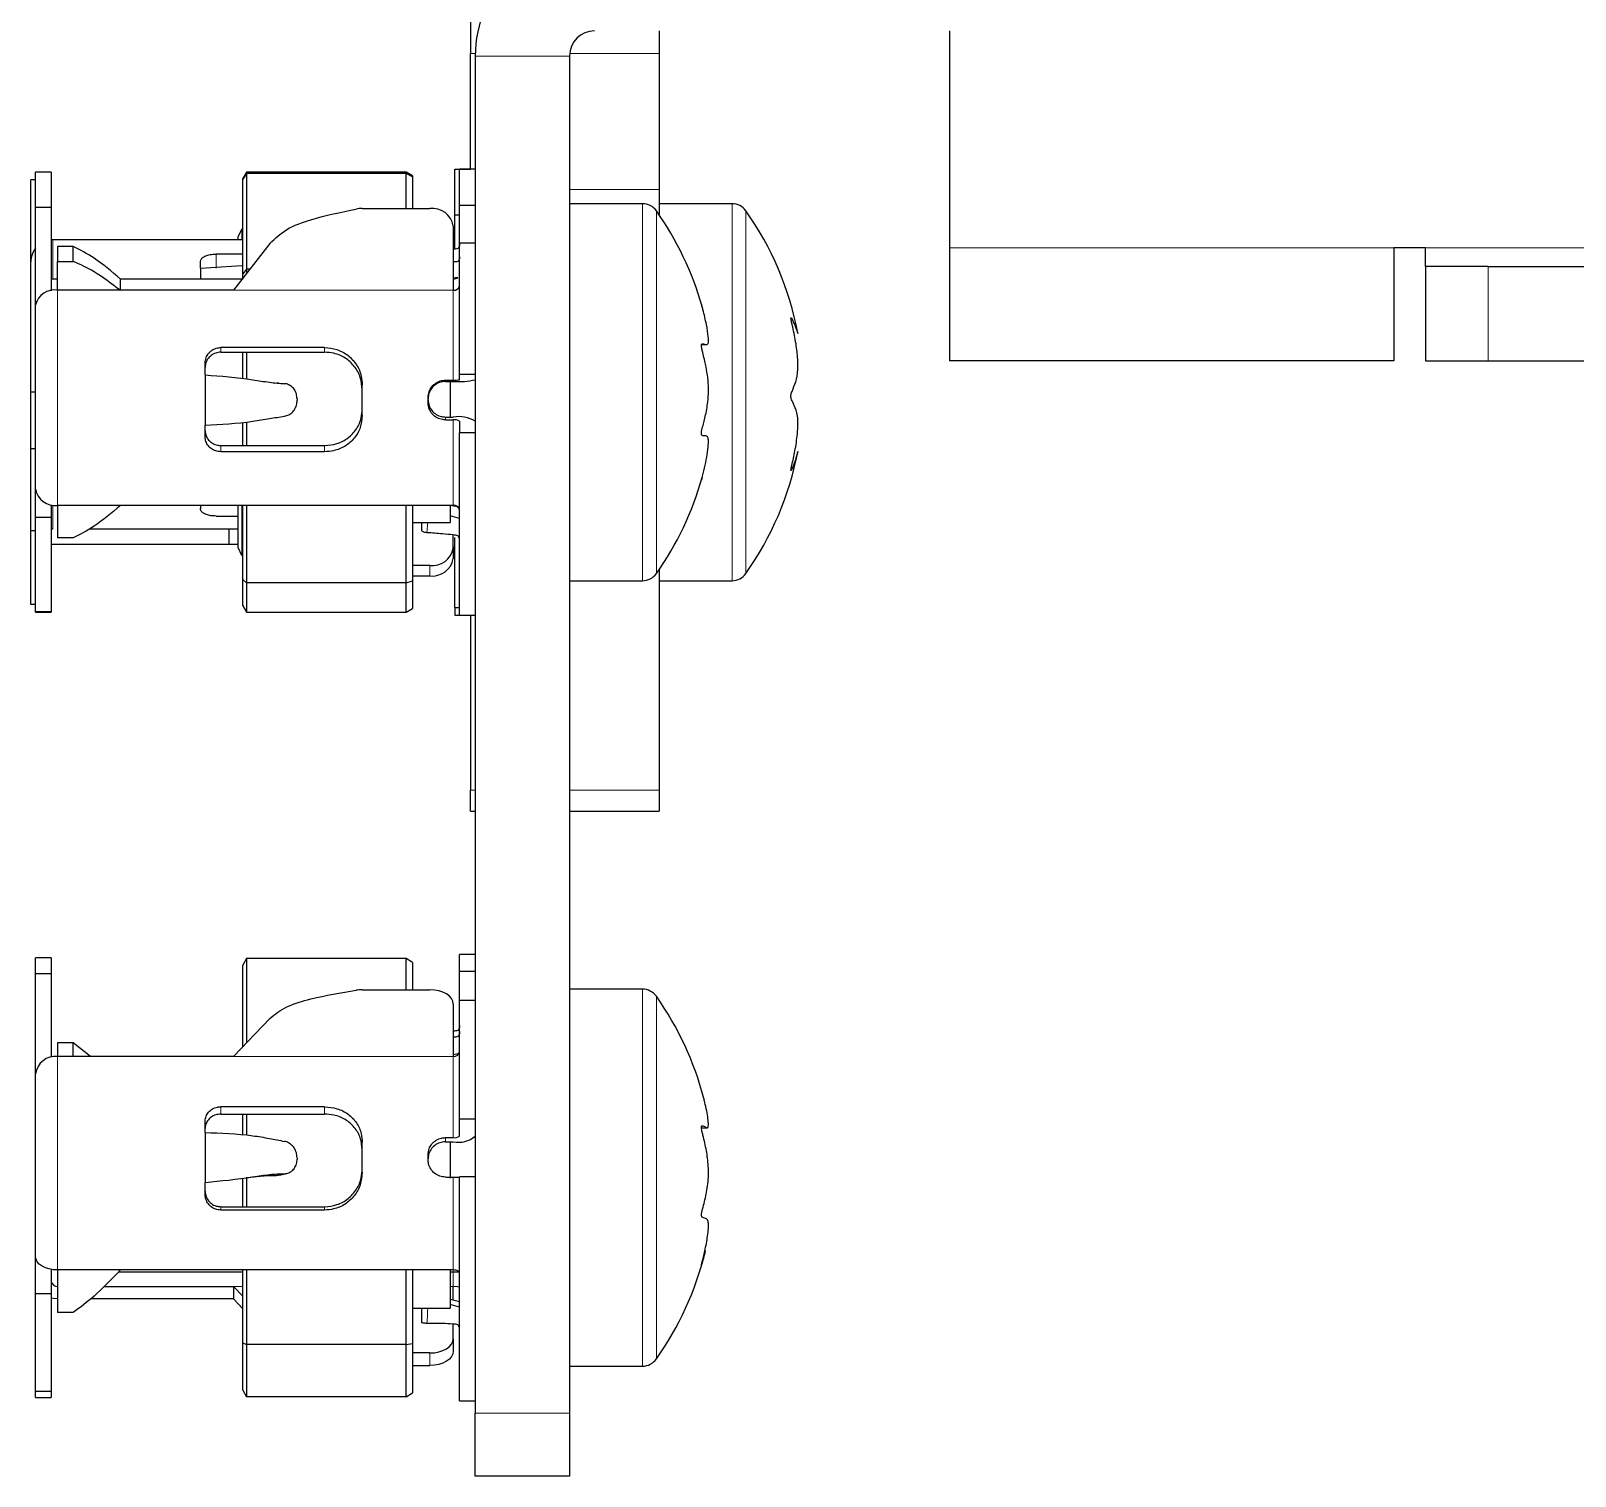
# Model space of a CAD drawing. Header units: millimetres. Extents: x -827 to 1057, y -90 to 1990.
# Drawn here: x -743.2 to -694.03, y -89.74 to -43.74 of the extents above; entities that cross this region are included whole.
import ezdxf

# ---------------------------------------------------------------- set-up
doc = ezdxf.new("R2010")
doc.units = ezdxf.units.MM

msp = doc.modelspace()

# ---------------------------------------------------------------- linework, layer by layer
at = {"color": 7, "linetype": 'Continuous', "lineweight": 25}
for p, q in [((-729.195, -39.843), (-729.195, -44.46)), ((-723.195, -43.737), (-723.195, -44.46)), ((-713.945, -43.737), (-713.945, -50.637)), ((-729.195, -48.137), (-729.195, -44.46)), ((-729.045, -44.537), (-729.045, -87.737)), ((-726.045, -44.537), (-726.045, -87.737)), ((-723.195, -44.46), (-723.195, -48.79)), ((-729.695, -48.137), (-729.195, -48.137)), ((-729.695, -49.604), (-729.695, -48.137)), ((-729.045, -48.137), (-729.545, -48.137)), ((-729.545, -49.281), (-729.545, -48.137)), ((-743.045, -48.479), (-743.195, -48.479)), ((-743.195, -51.087), (-743.195, -48.479)), ((-742.545, -48.237), (-743.045, -48.237)), ((-743.045, -49.357), (-743.045, -48.237)), ((-742.545, -48.237), (-742.545, -49.357)), ((-736.33, -48.237), (-736.445, -48.437)), ((-736.33, -48.274), (-736.445, -48.459)), ((-736.445, -48.459), (-736.445, -48.437)), ((-736.445, -51.471), (-736.445, -48.459)), ((-731.245, -48.237), (-736.33, -48.237)), ((-736.33, -48.237), (-736.33, -48.274)), ((-736.33, -48.274), (-736.33, -51.317)), ((-731.245, -48.274), (-736.33, -48.274)), ((-731.045, -48.352), (-731.245, -48.237)), ((-731.245, -48.274), (-731.245, -48.237)), ((-731.245, -49.39), (-731.245, -48.274)), ((-731.045, -48.38), (-731.245, -48.274)), ((-731.045, -48.352), (-731.045, -48.38)), ((-731.045, -48.38), (-731.045, -49.39)), ((-723.195, -48.79), (-723.195, -49.586)), ((-742.545, -49.357), (-743.045, -49.357)), ((-743.045, -52.364), (-743.045, -49.357)), ((-742.545, -49.357), (-742.545, -52.01)), ((-732.646, -49.39), (-730.495, -49.39)), ((-729.695, -50.687), (-729.695, -49.604)), ((-729.545, -49.604), (-729.695, -49.604)), ((-729.545, -50.484), (-729.545, -49.281)), ((-729.545, -49.281), (-729.045, -49.281)), ((-723.72, -49.237), (-726.045, -49.237)), ((-720.87, -49.237), (-723.195, -49.237)), ((-736.595, -50.291), (-736.48, -50.044)), ((-736.48, -50.044), (-736.48, -50.387)), ((-736.445, -50.044), (-736.48, -50.044)), ((-729.745, -49.947), (-729.745, -51.99)), ((-742.495, -50.387), (-742.545, -50.389)), ((-736.895, -50.387), (-742.495, -50.387)), ((-741.845, -50.599), (-742.345, -50.599)), ((-742.345, -50.599), (-742.345, -51.077)), ((-741.845, -51.077), (-741.845, -50.599)), ((-736.445, -50.387), (-736.895, -50.387)), ((-735.59, -50.504), (-736.745, -51.99)), ((-736.595, -50.387), (-736.595, -50.291)), ((-729.545, -54.677), (-729.545, -50.484)), ((-729.545, -50.484), (-729.045, -50.484)), ((-713.945, -50.637), (-713.945, -54.237)), ((-698.795, -50.637), (-699.795, -50.637)), ((-699.795, -50.637), (-699.795, -54.237)), ((-698.795, -51.237), (-698.795, -50.637)), ((-743.195, -55.237), (-743.195, -51.087)), ((-742.345, -51.077), (-741.845, -51.077)), ((-737.795, -51.289), (-737.795, -51.076)), ((-736.445, -50.841), (-737.295, -50.841)), ((-737.795, -51.289), (-736.48, -51.205)), ((-737.795, -51.289), (-737.795, -51.634)), ((-736.33, -51.317), (-736.445, -51.471)), ((-736.445, -51.634), (-736.445, -51.471)), ((-736.33, -51.317), (-736.33, -51.456)), ((-736.222, -51.317), (-736.33, -51.317)), ((-729.601, -51.586), (-729.745, -51.612)), ((-698.795, -51.237), (-698.795, -54.237)), ((-696.795, -51.237), (-698.795, -51.237)), ((-696.795, -51.237), (-681.095, -51.237)), ((-736.745, -51.99), (-742.345, -51.99)), ((-740.345, -51.99), (-740.345, -51.634)), ((-736.468, -51.634), (-740.345, -51.634)), ((-743.03, -52.364), (-743.045, -52.364)), ((-743.045, -52.459), (-743.045, -52.364)), ((-743.045, -58.32), (-743.045, -52.459)), ((-733.845, -53.817), (-737.145, -53.817)), ((-737.145, -53.964), (-733.845, -53.964)), ((-736.445, -54.797), (-736.445, -53.964)), ((-736.33, -53.964), (-736.33, -54.81)), ((-721.821, -53.721), (-721.686, -53.721)), ((-737.645, -54.687), (-737.645, -54.303)), ((-699.795, -54.237), (-713.945, -54.237)), ((-698.795, -54.237), (-696.795, -54.237)), ((-696.795, -54.237), (-681.095, -54.237)), ((-737.645, -54.687), (-737.645, -56.284)), ((-735.302, -54.952), (-735.359, -54.947)), ((-735.113, -54.967), (-735.122, -54.966)), ((-732.645, -55.967), (-732.645, -55.009)), ((-729.995, -54.855), (-729.745, -54.855)), ((-729.995, -54.894), (-729.745, -54.894)), ((-729.845, -54.894), (-729.845, -56.028)), ((-729.045, -54.677), (-729.545, -54.677)), ((-729.545, -54.839), (-729.545, -54.677)), ((-743.045, -55.237), (-743.195, -55.237)), ((-743.195, -57.043), (-743.195, -55.237)), ((-734.718, -55.453), (-734.718, -55.493)), ((-730.545, -55.573), (-730.545, -55.405)), ((-729.995, -56.028), (-729.745, -56.028)), ((-737.645, -56.66), (-737.645, -56.284)), ((-736.445, -56.935), (-736.445, -56.205)), ((-736.33, -56.191), (-736.33, -56.935)), ((-729.995, -56.119), (-729.745, -56.119)), ((-729.545, -56.155), (-729.545, -56.528)), ((-729.045, -56.528), (-729.545, -56.528)), ((-729.545, -62.337), (-729.545, -56.528)), ((-737.145, -56.935), (-733.845, -56.935)), ((-743.045, -57.043), (-743.195, -57.043)), ((-743.195, -59.653), (-743.195, -57.043)), ((-733.845, -57.13), (-737.145, -57.13)), ((-743.045, -59.222), (-743.045, -58.32)), ((-742.545, -58.818), (-742.545, -59.222)), ((-740.345, -58.84), (-742.345, -58.84)), ((-729.745, -58.84), (-740.345, -58.84)), ((-737.795, -58.84), (-737.795, -58.942)), ((-736.595, -60.183), (-736.595, -58.84)), ((-736.48, -58.825), (-736.48, -60.43)), ((-736.445, -58.869), (-736.468, -58.84)), ((-736.445, -61.202), (-736.445, -58.84)), ((-736.33, -58.84), (-736.33, -61.305)), ((-731.245, -61.305), (-731.245, -58.84)), ((-731.045, -58.84), (-731.045, -61.246)), ((-729.845, -58.84), (-729.845, -59.387)), ((-729.545, -58.898), (-729.845, -58.843)), ((-729.745, -58.861), (-729.745, -58.84)), ((-742.545, -59.222), (-743.045, -59.222)), ((-743.045, -62.228), (-743.045, -59.222)), ((-742.545, -59.222), (-742.545, -62.228)), ((-737.295, -59.179), (-736.595, -59.179)), ((-731.045, -59.387), (-729.845, -59.387)), ((-729.545, -59.262), (-729.845, -59.167)), ((-743.195, -61.995), (-743.195, -59.653)), ((-743.045, -59.653), (-743.195, -59.653)), ((-741.845, -59.874), (-742.345, -59.874)), ((-741.333, -59.587), (-736.895, -59.587)), ((-736.895, -59.587), (-736.895, -60.087)), ((-736.895, -59.587), (-736.595, -59.587)), ((-729.745, -60.192), (-729.745, -59.781)), ((-729.695, -62.095), (-729.695, -59.867)), ((-742.495, -60.087), (-742.545, -60.085)), ((-736.895, -60.087), (-742.495, -60.087)), ((-736.595, -60.087), (-736.895, -60.087)), ((-736.48, -60.43), (-736.595, -60.183)), ((-736.445, -60.43), (-736.48, -60.43)), ((-729.745, -60.192), (-729.745, -60.526)), ((-730.495, -60.749), (-731.045, -60.749)), ((-723.195, -60.888), (-723.195, -67.907)), ((-736.445, -61.202), (-736.33, -61.305)), ((-736.445, -62.037), (-736.445, -61.202)), ((-731.245, -61.305), (-736.33, -61.305)), ((-736.33, -61.305), (-736.33, -62.237)), ((-731.245, -61.305), (-731.045, -61.246)), ((-731.245, -62.237), (-731.245, -61.305)), ((-731.045, -61.084), (-730.495, -61.084)), ((-731.045, -61.246), (-731.045, -62.121)), ((-726.045, -61.237), (-723.72, -61.237)), ((-723.195, -61.237), (-720.87, -61.237)), ((-743.045, -61.995), (-743.195, -61.995)), ((-742.545, -62.228), (-743.045, -62.228)), ((-743.045, -62.237), (-743.045, -62.228)), ((-743.045, -62.237), (-742.545, -62.237)), ((-742.545, -62.228), (-742.545, -62.237)), ((-736.445, -62.037), (-736.33, -62.237)), ((-736.33, -62.237), (-731.245, -62.237)), ((-731.245, -62.237), (-731.045, -62.121)), ((-729.695, -62.095), (-729.545, -62.095)), ((-729.695, -62.095), (-729.695, -62.337)), ((-729.695, -62.337), (-729.195, -62.337)), ((-729.545, -62.337), (-729.045, -62.337)), ((-729.195, -62.337), (-729.195, -67.907)), ((-729.195, -68.577), (-729.195, -67.907)), ((-723.195, -67.907), (-723.195, -68.577)), ((-729.195, -68.577), (-729.045, -68.577)), ((-726.045, -68.577), (-723.195, -68.577)), ((-742.545, -73.237), (-743.045, -73.237)), ((-743.045, -73.755), (-743.045, -73.237)), ((-742.545, -73.237), (-742.545, -73.755)), ((-736.33, -73.262), (-736.445, -73.475)), ((-736.33, -73.262), (-736.33, -75.942)), ((-731.245, -73.262), (-736.33, -73.262)), ((-731.245, -74.258), (-731.245, -73.262)), ((-731.045, -73.384), (-731.245, -73.262)), ((-729.045, -73.137), (-729.545, -73.137)), ((-729.545, -73.667), (-729.545, -73.137)), ((-736.445, -76.063), (-736.445, -73.475)), ((-731.045, -73.384), (-731.045, -74.258)), ((-729.545, -74.588), (-729.545, -73.667)), ((-729.545, -73.667), (-729.045, -73.667)), ((-742.545, -73.755), (-743.045, -73.755)), ((-743.045, -76.858), (-743.045, -73.755)), ((-742.545, -73.755), (-742.545, -76.401)), ((-723.72, -74.237), (-726.045, -74.237)), ((-732.646, -74.258), (-730.495, -74.258)), ((-729.745, -74.712), (-729.745, -76.378)), ((-729.545, -78.374), (-729.545, -74.588)), ((-729.545, -74.588), (-729.045, -74.588)), ((-735.59, -75.167), (-736.745, -76.378)), ((-741.845, -75.943), (-742.345, -75.943)), ((-742.345, -75.943), (-742.345, -76.386)), ((-741.845, -76.386), (-741.845, -75.943)), ((-741.295, -76.378), (-741.845, -75.943)), ((-736.745, -76.378), (-742.345, -76.378)), ((-729.545, -76.285), (-729.745, -76.331)), ((-743.038, -76.858), (-743.045, -76.858)), ((-743.045, -76.935), (-743.045, -76.858)), ((-743.045, -82.751), (-743.045, -76.935)), ((-733.845, -77.981), (-737.145, -77.981)), ((-737.645, -78.802), (-737.645, -78.436)), ((-737.145, -78.214), (-733.845, -78.214)), ((-736.445, -78.855), (-736.445, -78.214)), ((-736.33, -78.214), (-736.33, -78.863)), ((-729.045, -78.374), (-729.545, -78.374)), ((-729.545, -78.912), (-729.545, -78.374)), ((-721.844, -78.648), (-721.67, -78.648)), ((-737.645, -78.802), (-737.645, -80.388)), ((-732.645, -80.064), (-732.645, -79.114)), ((-729.995, -78.964), (-729.745, -78.964)), ((-729.995, -79.095), (-729.745, -79.095)), ((-729.845, -79.095), (-729.845, -80.253)), ((-734.718, -79.608), (-734.718, -79.648)), ((-730.545, -79.669), (-730.545, -79.503)), ((-735.287, -80.159), (-735.041, -80.103)), ((-737.645, -80.775), (-737.645, -80.388)), ((-736.445, -81.163), (-736.445, -80.251)), ((-736.33, -80.235), (-736.33, -81.163)), ((-729.995, -80.219), (-729.745, -80.219)), ((-729.545, -87.337), (-729.545, -80.211)), ((-729.045, -80.211), (-729.545, -80.211)), ((-737.145, -81.163), (-733.845, -81.163)), ((-733.845, -81.269), (-737.145, -81.269)), ((-743.045, -83.937), (-743.045, -82.751)), ((-742.545, -83.157), (-742.545, -83.937)), ((-740.345, -83.175), (-742.345, -83.175)), ((-740.407, -83.237), (-736.445, -83.237)), ((-729.745, -83.175), (-740.345, -83.175)), ((-736.445, -85.493), (-736.445, -83.175)), ((-736.33, -83.175), (-736.33, -85.552)), ((-731.245, -85.552), (-731.245, -83.175)), ((-731.045, -83.175), (-731.045, -85.518)), ((-729.845, -83.175), (-729.845, -84.387)), ((-729.845, -83.237), (-729.571, -83.237)), ((-742.545, -83.937), (-743.045, -83.937)), ((-743.045, -87.041), (-743.045, -83.937)), ((-742.545, -83.937), (-742.545, -87.041)), ((-740.872, -83.698), (-736.745, -83.698)), ((-736.745, -83.698), (-736.445, -84.012)), ((-736.745, -83.698), (-736.745, -84.095)), ((-729.745, -84.142), (-729.745, -83.698)), ((-741.845, -84.531), (-742.345, -84.531)), ((-736.745, -84.095), (-741.295, -84.095)), ((-736.445, -84.41), (-736.745, -84.095)), ((-731.045, -84.387), (-729.845, -84.387)), ((-729.545, -84.188), (-729.845, -84.119)), ((-729.545, -84.362), (-729.845, -84.274)), ((-729.745, -85.364), (-729.745, -84.899)), ((-736.445, -85.493), (-736.33, -85.552)), ((-736.445, -86.999), (-736.445, -85.493)), ((-731.245, -85.552), (-736.33, -85.552)), ((-736.33, -85.552), (-736.33, -87.212)), ((-731.245, -85.552), (-731.045, -85.518)), ((-731.245, -87.212), (-731.245, -85.552)), ((-731.045, -85.518), (-731.045, -87.089)), ((-729.745, -85.364), (-729.745, -85.762)), ((-730.495, -85.818), (-731.045, -85.818)), ((-731.045, -86.216), (-730.495, -86.216)), ((-726.045, -86.237), (-723.72, -86.237)), ((-736.445, -86.999), (-736.33, -87.212)), ((-742.545, -87.041), (-743.045, -87.041)), ((-743.045, -87.237), (-743.045, -87.041)), ((-743.045, -87.237), (-742.545, -87.237)), ((-742.545, -87.041), (-742.545, -87.237)), ((-731.245, -87.212), (-736.33, -87.212)), ((-731.245, -87.212), (-731.045, -87.089)), ((-729.545, -87.337), (-729.045, -87.337)), ((-729.045, -89.737), (-729.045, -87.737)), ((-726.045, -87.737), (-726.045, -89.737)), ((-726.045, -89.737), (-729.045, -89.737))]:
    msp.add_line(p, q, dxfattribs=at)
at = {"color": 8, "linetype": 'Continuous', "lineweight": 18}
for p, q in [((-729.195, -44.46), (-729.044, -44.46)), ((-726.045, -44.537), (-729.045, -44.537)), ((-726.041, -44.46), (-723.195, -44.46)), ((-723.195, -48.79), (-726.045, -48.79)), ((-723.72, -49.237), (-723.72, -49.937)), ((-723.279, -49.465), (-723.279, -50.139)), ((-720.87, -49.237), (-720.87, -61.237)), ((-720.429, -49.465), (-720.429, -61.009)), ((-723.72, -49.937), (-723.72, -61.237)), ((-723.279, -50.139), (-723.279, -61.009)), ((-742.495, -50.387), (-742.495, -51.646)), ((-699.795, -50.637), (-713.945, -50.637)), ((-679.095, -50.637), (-698.795, -50.637)), ((-737.295, -50.841), (-737.295, -51.294)), ((-696.795, -54.237), (-696.795, -51.237)), ((-742.345, -51.99), (-742.345, -58.84)), ((-729.745, -51.99), (-736.745, -51.99)), ((-729.745, -54.855), (-729.745, -51.99)), ((-737.145, -53.817), (-737.145, -53.964)), ((-733.845, -53.964), (-733.845, -53.817)), ((-729.995, -54.855), (-729.995, -54.894)), ((-729.995, -56.028), (-729.995, -56.119)), ((-729.745, -58.84), (-729.745, -56.119)), ((-737.145, -56.935), (-737.145, -57.13)), ((-733.845, -57.13), (-733.845, -56.935)), ((-742.495, -58.828), (-742.495, -59.587)), ((-730.495, -61.084), (-730.495, -60.749)), ((-729.195, -67.907), (-729.045, -67.907)), ((-726.045, -67.907), (-723.195, -67.907)), ((-723.72, -74.237), (-723.72, -79.721)), ((-723.279, -74.465), (-723.279, -79.74)), ((-742.345, -76.378), (-742.345, -83.175)), ((-729.745, -76.378), (-736.745, -76.378)), ((-729.745, -78.964), (-729.745, -76.378)), ((-737.145, -77.981), (-737.145, -78.214)), ((-733.845, -78.214), (-733.845, -77.981)), ((-729.995, -78.964), (-729.995, -79.095)), ((-723.72, -79.721), (-723.72, -86.237)), ((-723.279, -79.74), (-723.279, -86.009)), ((-729.745, -83.175), (-729.745, -80.219)), ((-737.145, -81.163), (-737.145, -81.269)), ((-733.845, -81.269), (-733.845, -81.163)), ((-742.345, -83.175), (-742.345, -83.698)), ((-729.745, -83.698), (-729.745, -83.175)), ((-736.445, -83.698), (-736.745, -83.698)), ((-729.745, -83.698), (-729.845, -83.698)), ((-730.495, -86.216), (-730.495, -85.818)), ((-729.045, -87.737), (-726.045, -87.737))]:
    msp.add_line(p, q, dxfattribs=at)
at = {"color": 7, "linetype": 'Continuous', "lineweight": 25, "flags": 128}
for points in [[(-742.345, -51.634), (-742.482, -51.644), (-742.545, -51.655)], [(-742.545, -59.58), (-742.534, -59.583), (-742.495, -59.587)], [(-729.745, -74.712), (-729.759, -74.624), (-729.802, -74.538), (-729.871, -74.46), (-729.965, -74.391), (-730.078, -74.334), (-730.208, -74.292), (-730.349, -74.267), (-730.495, -74.258)], [(-742.345, -83.175), (-742.482, -83.167), (-742.613, -83.143), (-742.734, -83.104), (-742.84, -83.051), (-742.927, -82.987), (-742.992, -82.913), (-743.032, -82.834), (-743.045, -82.751)], [(-729.545, -83.296), (-729.549, -83.273), (-729.56, -83.25), (-729.579, -83.229), (-729.604, -83.211), (-729.634, -83.195), (-729.669, -83.184), (-729.706, -83.177), (-729.745, -83.175)], [(-742.345, -84.095), (-742.482, -84.085), (-742.545, -84.072)], [(-729.545, -83.721), (-729.608, -83.708), (-729.745, -83.698)], [(-730.495, -85.818), (-730.349, -85.809), (-730.208, -85.783), (-730.078, -85.741), (-729.965, -85.685), (-729.871, -85.616), (-729.802, -85.538), (-729.759, -85.452), (-729.745, -85.364)], [(-729.745, -85.762), (-729.759, -85.85), (-729.802, -85.935), (-729.871, -86.014), (-729.965, -86.083), (-730.078, -86.139), (-730.208, -86.181), (-730.349, -86.207), (-730.495, -86.216)]]:
    msp.add_lwpolyline(points, dxfattribs=at)
at = {"color": 8, "linetype": 'Continuous', "lineweight": 18, "flags": 128}
for points in [[(-730.567, -59.387), (-730.571, -59.474), (-730.58, -59.618), (-730.587, -59.71), (-730.587, -59.71), (-730.587, -59.71)], [(-730.56, -84.387), (-730.564, -84.485), (-730.571, -84.63), (-730.58, -84.78), (-730.587, -84.876), (-730.587, -84.876), (-730.587, -84.876)]]:
    msp.add_lwpolyline(points, dxfattribs=at)
at = {"color": 7, "linetype": 'Continuous', "lineweight": 25}
for centre, radius, start, end in [((-725.245, -44.537), 3.8, 90, 180), ((-725.245, -44.537), 0.8, 90, 180), ((-732.647, -50.386), 0.996, 89.9657, 101.2428), ((-730.411, -50.06), 0.676, 9.6369, 97.1443), ((-723.72, -49.777), 0.54, 35.2515, 90), ((-731.445, -55.237), 10, 15.8038, 35.2515), ((-720.87, -49.777), 0.54, 35.2515, 90), ((-728.595, -55.237), 10, 10.8541, 35.2515), ((-729.895, -50.187), 0.2, 318.5904, 0), ((-742.495, -51.087), 0.7, 141.7868, 180), ((-729.74, -51.4), 0.234, 268.7411, 306.9308), ((-742.442, -52.603), 0.62, 81.0438, 166.5514), ((-729.717, -51.815), 0.177, 261.0438, 346.5514), ((-729.695, -54.208), 0.648, 265.6042, 283.4063), ((-729.571, -52.632), 2.269, 265.6042, 283.4063), ((-729.576, -57.086), 1.071, 60.2902, 99.0904), ((-729.697, -56.421), 0.306, 60.2902, 99.0904), ((-728.595, -55.237), 10, 324.7485, 349.1028), ((-731.445, -55.237), 10, 324.7485, 344.2422), ((-742.423, -58.214), 0.63, 189.6369, 277.1443), ((-729.723, -59.019), 0.18, 9.6369, 97.1443), ((-730.411, -60.079), 0.676, 262.8557, 350.3631), ((-729.895, -60.287), 0.2, 0, 41.4096), ((-730.411, -60.413), 0.676, 262.8557, 350.3631), ((-723.72, -60.697), 0.54, 270, 324.7485), ((-720.87, -60.697), 0.54, 270, 324.7485), ((-723.72, -74.777), 0.54, 35.2515, 90), ((-732.647, -75.472), 1.214, 89.9603, 99.1896), ((-731.445, -80.237), 10, 14.6167, 35.2515), ((-742.409, -77.016), 0.641, 84.2482, 172.7634), ((-729.727, -76.196), 0.183, 264.2482, 352.7634), ((-729.698, -78.734), 0.235, 258.5524, 310.8528), ((-729.582, -78.291), 0.821, 258.5524, 310.8528), ((-729.695, -66.711), 13.508, 269.7879, 270.6363), ((-731.445, -80.237), 10, 324.7485, 346.1603), ((-742.363, -83.516), 0.183, 187.2366, 275.7518), ((-723.72, -85.697), 0.54, 270, 324.7485)]:
    msp.add_arc(centre, radius, start, end, dxfattribs=at)
for points, knots in [([(-735.59, -50.504), (-735.421, -50.345), (-735.071, -50.013), (-734.088, -49.664), (-733.325, -49.508), (-732.841, -49.409)], [0, 0, 0, 0, 0.2540266, 0.5265912, 1, 1, 1, 1]), ([(-740.345, -51.634), (-740.625, -51.394), (-741.125, -50.967), (-741.625, -50.712), (-741.845, -50.599)], [0, 0, 0, 0, 0.559911, 1, 1, 1, 1]), ([(-729.545, -50.513), (-729.546, -50.533), (-729.548, -50.571), (-729.565, -50.623), (-729.603, -50.676), (-729.675, -50.685), (-729.722, -50.691), (-729.745, -50.693)], [0, 0, 0, 0, 0.1953532, 0.3776399, 0.5390508, 0.7822387, 1, 1, 1, 1]), ([(-742.345, -52.005), (-742.345, -51.786), (-742.345, -51.394), (-742.345, -51.174), (-742.345, -51.077)], [0, 0, 0, 0, 0.559785, 1, 1, 1, 1]), ([(-740.345, -52.005), (-740.625, -51.786), (-741.125, -51.394), (-741.625, -51.174), (-741.845, -51.077)], [0, 0, 0, 0, 0.559868, 1, 1, 1, 1]), ([(-737.795, -51.076), (-737.79, -51.048), (-737.779, -50.991), (-737.693, -50.921), (-737.567, -50.871), (-737.426, -50.845), (-737.332, -50.842), (-737.295, -50.841)], [0, 0, 0, 0, 0.214373, 0.428779, 0.642592, 0.856666, 1, 1, 1, 1]), ([(-729.545, -50.927), (-729.546, -50.947), (-729.548, -50.985), (-729.565, -51.035), (-729.602, -51.083), (-729.672, -51.088), (-729.72, -51.088), (-729.745, -51.088)], [0, 0, 0, 0, 0.195302, 0.377541, 0.538909, 0.761383, 1, 1, 1, 1]), ([(-721.845, -56.55), (-721.845, -56.541), (-721.844, -56.522), (-721.835, -56.466), (-721.793, -56.286), (-721.712, -55.998), (-721.643, -55.613), (-721.614, -55.21), (-721.637, -54.72), (-721.713, -54.326), (-721.794, -54.007), (-721.826, -53.877), (-721.84, -53.807), (-721.845, -53.768), (-721.845, -53.744), (-721.843, -53.724), (-721.832, -53.699), (-721.775, -53.685), (-721.683, -53.739), (-721.617, -53.709), (-721.622, -53.457), (-721.683, -53.075), (-721.764, -52.726), (-721.822, -52.516), (-721.838, -52.46), (-721.844, -52.441), (-721.846, -52.437), (-721.844, -52.445), (-721.835, -52.476), (-721.821, -52.525), (-721.811, -52.568), (-721.808, -52.58)], [0, 0, 0, 0, 0.004096, 0.009858, 0.025822, 0.097181, 0.18208, 0.235847, 0.290054, 0.408233, 0.447071, 0.466532, 0.476317, 0.480541, 0.484808, 0.488473, 0.494931, 0.514928, 0.608295, 0.702487, 0.757757, 0.836636, 0.925016, 0.947118, 0.958223, 0.962691, 0.967209, 0.971067, 0.9769, 0.993487, 1, 1, 1, 1]), ([(-718.776, -57.125), (-718.776, -57.127), (-718.776, -57.137), (-718.835, -57.349), (-718.914, -57.575), (-718.972, -57.704), (-718.988, -57.73), (-718.994, -57.732), (-718.996, -57.723), (-718.994, -57.703), (-718.985, -57.655), (-718.94, -57.453), (-718.858, -57.084), (-718.789, -56.63), (-718.764, -56.237), (-718.789, -55.905), (-718.861, -55.701), (-718.942, -55.547), (-718.98, -55.459), (-718.992, -55.408), (-718.995, -55.379), (-718.995, -55.354), (-718.993, -55.325), (-718.982, -55.271), (-718.926, -55.117), (-718.834, -54.92), (-718.768, -54.597), (-718.772, -54.151), (-718.829, -53.679), (-718.907, -53.298), (-718.966, -53.038), (-718.987, -52.944), (-718.994, -52.892), (-718.995, -52.875), (-718.994, -52.865), (-718.986, -52.864), (-718.944, -52.926), (-718.862, -53.122), (-718.794, -53.309), (-718.765, -53.395), (-718.774, -53.36), (-718.776, -53.351)], [0, 0, 0, 0, 0.01333, 0.067717, 0.128655, 0.143895, 0.151551, 0.154632, 0.157747, 0.160407, 0.164429, 0.175866, 0.227214, 0.286665, 0.323257, 0.360059, 0.431776, 0.467167, 0.481776, 0.486361, 0.489306, 0.491814, 0.494316, 0.498755, 0.512464, 0.576388, 0.640841, 0.678897, 0.732261, 0.791575, 0.805079, 0.818709, 0.821775, 0.824341, 0.826909, 0.830823, 0.841608, 0.889694, 0.951161, 0.988147, 1, 1, 1, 1]), ([(-737.645, -54.303), (-737.64, -54.248), (-737.629, -54.138), (-737.543, -53.993), (-737.417, -53.884), (-737.276, -53.826), (-737.182, -53.82), (-737.145, -53.817)], [0, 0, 0, 0, 0.214373, 0.428779, 0.642592, 0.856666, 1, 1, 1, 1]), ([(-737.145, -53.964), (-737.201, -53.969), (-737.314, -53.979), (-737.463, -54.062), (-737.576, -54.185), (-737.636, -54.322), (-737.643, -54.413), (-737.645, -54.45)], [0, 0, 0, 0, 0.214385, 0.428772, 0.643033, 0.856802, 1, 1, 1, 1]), ([(-733.845, -53.817), (-733.71, -53.83), (-733.441, -53.855), (-733.081, -54.054), (-732.812, -54.35), (-732.666, -54.687), (-732.651, -54.914), (-732.645, -55.009)], [0, 0, 0, 0, 0.213238, 0.42649, 0.63916, 0.849598, 1, 1, 1, 1]), ([(-732.645, -55.16), (-732.657, -55.026), (-732.682, -54.757), (-732.88, -54.401), (-733.176, -54.135), (-733.515, -53.987), (-733.746, -53.971), (-733.845, -53.964)], [0, 0, 0, 0, 0.212376, 0.424979, 0.633479, 0.843609, 1, 1, 1, 1]), ([(-737.645, -54.687), (-737.146, -54.725), (-736.475, -54.776), (-735.581, -54.929), (-735.276, -54.954), (-735.121, -54.966)], [0, 0, 0, 0, 0.587693, 0.790818, 1, 1, 1, 1]), ([(-734.718, -55.453), (-734.723, -55.397), (-734.732, -55.285), (-734.808, -55.137), (-734.919, -55.027), (-735.031, -54.976), (-735.1, -54.969), (-735.121, -54.966)], [0, 0, 0, 0, 0.225883, 0.451767, 0.67765, 0.903524, 1, 1, 1, 1]), ([(-730.545, -55.405), (-730.539, -55.344), (-730.527, -55.22), (-730.433, -55.055), (-730.294, -54.931), (-730.139, -54.864), (-730.036, -54.857), (-729.995, -54.855)], [0, 0, 0, 0, 0.2143054, 0.4286504, 0.6422794, 0.8562229, 1, 1, 1, 1]), ([(-729.995, -54.894), (-730.057, -54.9), (-730.181, -54.912), (-730.345, -55.007), (-730.469, -55.146), (-730.536, -55.301), (-730.542, -55.404), (-730.545, -55.445)], [0, 0, 0, 0, 0.2143193, 0.4286424, 0.642812, 0.856387, 1, 1, 1, 1]), ([(-735.121, -56.002), (-735.073, -55.991), (-734.975, -55.968), (-734.85, -55.867), (-734.76, -55.73), (-734.722, -55.597), (-734.719, -55.517), (-734.718, -55.493)], [0, 0, 0, 0, 0.225867, 0.451734, 0.677598, 0.903479, 1, 1, 1, 1]), ([(-730.545, -55.481), (-730.539, -55.543), (-730.527, -55.666), (-730.433, -55.83), (-730.294, -55.953), (-730.14, -56.019), (-730.037, -56.025), (-729.995, -56.028)], [0, 0, 0, 0, 0.214211, 0.428471, 0.641842, 0.855602, 1, 1, 1, 1]), ([(-737.645, -56.284), (-737.146, -56.259), (-736.475, -56.225), (-735.581, -56.072), (-735.276, -56.026), (-735.121, -56.002)], [0, 0, 0, 0, 0.587693, 0.790818, 1, 1, 1, 1]), ([(-733.845, -56.935), (-733.71, -56.923), (-733.441, -56.899), (-733.082, -56.707), (-732.812, -56.419), (-732.666, -56.086), (-732.651, -55.86), (-732.645, -55.765)], [0, 0, 0, 0, 0.212875, 0.425767, 0.637937, 0.847353, 1, 1, 1, 1]), ([(-732.645, -55.967), (-732.657, -56.099), (-732.682, -56.365), (-732.882, -56.711), (-733.18, -56.968), (-733.518, -57.109), (-733.748, -57.124), (-733.845, -57.13)], [0, 0, 0, 0, 0.212833, 0.42585, 0.635542, 0.846587, 1, 1, 1, 1]), ([(-729.995, -56.119), (-730.057, -56.113), (-730.181, -56.101), (-730.345, -56.008), (-730.47, -55.87), (-730.536, -55.716), (-730.542, -55.614), (-730.545, -55.573)], [0, 0, 0, 0, 0.2143929, 0.4287887, 0.6430611, 0.8568545, 1, 1, 1, 1]), ([(-737.645, -56.464), (-737.64, -56.517), (-737.629, -56.625), (-737.543, -56.766), (-737.417, -56.871), (-737.276, -56.927), (-737.183, -56.933), (-737.145, -56.935)], [0, 0, 0, 0, 0.2142948, 0.4286301, 0.6422302, 0.856153, 1, 1, 1, 1]), ([(-737.145, -57.13), (-737.201, -57.125), (-737.314, -57.115), (-737.463, -57.036), (-737.576, -56.917), (-737.636, -56.784), (-737.643, -56.696), (-737.645, -56.66)], [0, 0, 0, 0, 0.2144453, 0.4288931, 0.6432387, 0.8571881, 1, 1, 1, 1]), ([(-721.822, -57.956), (-721.827, -57.972), (-721.834, -58), (-721.842, -58.026), (-721.845, -58.036), (-721.845, -58.035), (-721.841, -58.019), (-721.824, -57.955), (-721.743, -57.651), (-721.657, -57.238), (-721.614, -56.842), (-721.633, -56.632), (-721.706, -56.629), (-721.779, -56.628), (-721.806, -56.622), (-721.825, -56.612), (-721.838, -56.596), (-721.844, -56.572), (-721.845, -56.557), (-721.845, -56.55)], [0, 0, 0, 0, 0.018644, 0.033299, 0.041271, 0.049309, 0.058384, 0.074671, 0.136829, 0.382246, 0.498195, 0.615626, 0.843525, 0.899785, 0.93556, 0.959105, 0.982786, 0.992239, 1, 1, 1, 1]), ([(-742.345, -58.84), (-742.345, -59.079), (-742.345, -59.507), (-742.345, -59.762), (-742.345, -59.874)], [0, 0, 0, 0, 0.559866, 1, 1, 1, 1]), ([(-740.345, -58.84), (-740.625, -59.079), (-741.125, -59.507), (-741.625, -59.762), (-741.845, -59.874)], [0, 0, 0, 0, 0.559911, 1, 1, 1, 1]), ([(-737.295, -59.179), (-737.351, -59.177), (-737.464, -59.172), (-737.613, -59.135), (-737.726, -59.077), (-737.786, -59.009), (-737.793, -58.961), (-737.795, -58.942)], [0, 0, 0, 0, 0.214385, 0.428772, 0.643033, 0.856802, 1, 1, 1, 1]), ([(-730.745, -59.641), (-730.745, -59.61), (-730.745, -59.531), (-730.745, -59.446), (-730.745, -59.392), (-730.745, -59.387)], [0, 0, 0, 0, 0.357966, 0.937989, 1, 1, 1, 1]), ([(-730.587, -59.71), (-730.611, -59.707), (-730.66, -59.703), (-730.713, -59.684), (-730.741, -59.662), (-730.744, -59.647), (-730.745, -59.641)], [0, 0, 0, 0, 0.266331, 0.548449, 0.829136, 1, 1, 1, 1]), ([(-729.545, -59.961), (-729.546, -59.941), (-729.548, -59.903), (-729.565, -59.85), (-729.603, -59.797), (-729.679, -59.788), (-729.84, -59.77), (-730.153, -59.74), (-730.423, -59.721), (-730.587, -59.71)], [0, 0, 0, 0, 0.052051, 0.100621, 0.143629, 0.208426, 0.277664, 0.558659, 1, 1, 1, 1]), ([(-735.59, -75.167), (-735.421, -75.036), (-735.071, -74.766), (-734.088, -74.481), (-733.325, -74.354), (-732.841, -74.273)], [0, 0, 0, 0, 0.254027, 0.526591, 1, 1, 1, 1]), ([(-729.545, -75.391), (-729.546, -75.412), (-729.548, -75.452), (-729.565, -75.507), (-729.603, -75.561), (-729.675, -75.569), (-729.722, -75.573), (-729.745, -75.575)], [0, 0, 0, 0, 0.195353, 0.37764, 0.539051, 0.782239, 1, 1, 1, 1]), ([(-729.545, -75.589), (-729.546, -75.61), (-729.548, -75.65), (-729.565, -75.704), (-729.602, -75.755), (-729.672, -75.762), (-729.72, -75.763), (-729.745, -75.764)], [0, 0, 0, 0, 0.195302, 0.377541, 0.538909, 0.761383, 1, 1, 1, 1]), ([(-737.645, -78.436), (-737.64, -78.384), (-737.629, -78.28), (-737.543, -78.144), (-737.417, -78.043), (-737.276, -77.989), (-737.182, -77.984), (-737.145, -77.981)], [0, 0, 0, 0, 0.214373, 0.428779, 0.642592, 0.856666, 1, 1, 1, 1]), ([(-733.845, -77.981), (-733.71, -77.993), (-733.441, -78.017), (-733.081, -78.201), (-732.812, -78.48), (-732.666, -78.802), (-732.651, -79.022), (-732.645, -79.114)], [0, 0, 0, 0, 0.2132377, 0.4264897, 0.6391595, 0.8495978, 1, 1, 1, 1]), ([(-721.845, -83.026), (-721.845, -83.025), (-721.844, -83.02), (-721.835, -82.986), (-721.793, -82.823), (-721.712, -82.485), (-721.643, -82.086), (-721.614, -81.77), (-721.637, -81.558), (-721.713, -81.533), (-721.794, -81.513), (-721.826, -81.492), (-721.84, -81.465), (-721.845, -81.44), (-721.845, -81.417), (-721.843, -81.386), (-721.832, -81.322), (-721.775, -81.102), (-721.683, -80.774), (-721.617, -80.31), (-721.622, -79.81), (-721.683, -79.357), (-721.764, -79.012), (-721.822, -78.778), (-721.838, -78.7), (-721.844, -78.657), (-721.846, -78.631), (-721.844, -78.61), (-721.835, -78.588), (-721.79, -78.578), (-721.708, -78.641), (-721.639, -78.665), (-721.614, -78.57), (-721.639, -78.3), (-721.7, -77.976), (-721.76, -77.753), (-721.771, -77.71)], [0, 0, 0, 0, 0.002947, 0.007093, 0.01858, 0.069926, 0.131014, 0.169702, 0.208706, 0.29374, 0.321686, 0.335689, 0.34273, 0.345769, 0.34884, 0.351477, 0.356123, 0.370512, 0.437694, 0.505469, 0.545238, 0.601994, 0.665587, 0.681491, 0.689481, 0.692696, 0.695947, 0.698723, 0.70292, 0.714856, 0.76844, 0.830481, 0.868668, 0.907073, 0.981915, 1, 1, 1, 1]), ([(-737.145, -78.214), (-737.201, -78.219), (-737.314, -78.229), (-737.463, -78.305), (-737.576, -78.42), (-737.636, -78.548), (-737.643, -78.635), (-737.645, -78.67)], [0, 0, 0, 0, 0.214385, 0.428772, 0.643033, 0.856802, 1, 1, 1, 1]), ([(-732.645, -79.355), (-732.657, -79.224), (-732.682, -78.962), (-732.88, -78.623), (-733.176, -78.373), (-733.515, -78.235), (-733.746, -78.22), (-733.845, -78.214)], [0, 0, 0, 0, 0.212376, 0.424979, 0.633479, 0.843609, 1, 1, 1, 1]), ([(-737.645, -78.802), (-737.146, -78.817), (-736.475, -78.838), (-735.581, -78.989), (-735.276, -79.052), (-735.121, -79.084)], [0, 0, 0, 0, 0.5876932, 0.7908183, 1, 1, 1, 1]), ([(-734.718, -79.608), (-734.723, -79.552), (-734.732, -79.44), (-734.808, -79.286), (-734.919, -79.165), (-735.031, -79.103), (-735.1, -79.089), (-735.121, -79.084)], [0, 0, 0, 0, 0.225883, 0.451767, 0.67765, 0.903524, 1, 1, 1, 1]), ([(-730.545, -79.503), (-730.539, -79.442), (-730.527, -79.32), (-730.433, -79.159), (-730.294, -79.038), (-730.139, -78.974), (-730.036, -78.967), (-729.995, -78.964)], [0, 0, 0, 0, 0.214305, 0.42865, 0.642279, 0.856223, 1, 1, 1, 1]), ([(-729.995, -79.095), (-730.057, -79.101), (-730.181, -79.113), (-730.345, -79.205), (-730.469, -79.341), (-730.536, -79.493), (-730.542, -79.594), (-730.545, -79.635)], [0, 0, 0, 0, 0.214319, 0.428642, 0.642812, 0.856387, 1, 1, 1, 1]), ([(-735.121, -80.112), (-735.073, -80.106), (-734.975, -80.094), (-734.85, -80.006), (-734.76, -79.879), (-734.722, -79.751), (-734.719, -79.672), (-734.718, -79.648)], [0, 0, 0, 0, 0.225867, 0.451734, 0.677598, 0.903479, 1, 1, 1, 1]), ([(-737.645, -80.388), (-737.146, -80.34), (-736.475, -80.276), (-735.581, -80.123), (-735.276, -80.116), (-735.121, -80.112)], [0, 0, 0, 0, 0.587693, 0.790818, 1, 1, 1, 1]), ([(-733.845, -81.163), (-733.71, -81.15), (-733.441, -81.124), (-733.082, -80.921), (-732.812, -80.621), (-732.666, -80.279), (-732.651, -80.051), (-732.645, -79.954)], [0, 0, 0, 0, 0.212875, 0.425767, 0.637937, 0.847353, 1, 1, 1, 1]), ([(-732.645, -80.064), (-732.657, -80.199), (-732.682, -80.469), (-732.882, -80.827), (-733.18, -81.097), (-733.518, -81.246), (-733.748, -81.262), (-733.845, -81.269)], [0, 0, 0, 0, 0.212833, 0.42585, 0.635542, 0.846587, 1, 1, 1, 1]), ([(-729.995, -80.219), (-730.057, -80.213), (-730.181, -80.201), (-730.345, -80.106), (-730.47, -79.967), (-730.536, -79.812), (-730.542, -79.71), (-730.545, -79.669)], [0, 0, 0, 0, 0.2143929, 0.4287887, 0.6430611, 0.8568545, 1, 1, 1, 1]), ([(-736.339, -80.237), (-736.337, -80.237), (-736.171, -80.22), (-735.808, -80.166), (-735.518, -80.167), (-735.371, -80.168)], [0, 0, 0, 0, 0.004542, 0.4967, 1, 1, 1, 1]), ([(-735.288, -80.156), (-735.293, -80.158), (-735.319, -80.169), (-735.348, -80.168), (-735.371, -80.168)], [0, 0, 0, 0, 0.191081, 1, 1, 1, 1]), ([(-737.645, -80.668), (-737.64, -80.724), (-737.629, -80.835), (-737.543, -80.983), (-737.417, -81.095), (-737.276, -81.154), (-737.183, -81.16), (-737.145, -81.163)], [0, 0, 0, 0, 0.214295, 0.42863, 0.64223, 0.856153, 1, 1, 1, 1]), ([(-737.145, -81.269), (-737.201, -81.264), (-737.314, -81.253), (-737.463, -81.168), (-737.576, -81.044), (-737.636, -80.905), (-737.643, -80.812), (-737.645, -80.775)], [0, 0, 0, 0, 0.214445, 0.428893, 0.643239, 0.857188, 1, 1, 1, 1]), ([(-721.725, -82.563), (-721.731, -82.598), (-721.746, -82.678), (-721.779, -82.8), (-721.806, -82.899), (-721.825, -82.966), (-721.838, -83.007), (-721.844, -83.026), (-721.845, -83.026), (-721.845, -83.026)], [0, 0, 0, 0, 0.210576, 0.494413, 0.674896, 0.793684, 0.913155, 0.960847, 1, 1, 1, 1]), ([(-742.345, -83.175), (-742.345, -83.469), (-742.345, -83.993), (-742.345, -84.366), (-742.345, -84.531)], [0, 0, 0, 0, 0.559866, 1, 1, 1, 1]), ([(-740.345, -83.175), (-740.625, -83.469), (-741.125, -83.993), (-741.625, -84.366), (-741.845, -84.531)], [0, 0, 0, 0, 0.559911, 1, 1, 1, 1]), ([(-730.745, -84.849), (-730.745, -84.817), (-730.745, -84.735), (-730.745, -84.603), (-730.745, -84.481), (-730.745, -84.409), (-730.745, -84.387)], [0, 0, 0, 0, 0.2044022, 0.5356007, 0.8531115, 1, 1, 1, 1]), ([(-730.587, -84.876), (-730.611, -84.875), (-730.66, -84.875), (-730.713, -84.869), (-730.741, -84.859), (-730.744, -84.852), (-730.745, -84.849)], [0, 0, 0, 0, 0.266331, 0.548449, 0.829136, 1, 1, 1, 1]), ([(-729.545, -85.083), (-729.546, -85.062), (-729.548, -85.022), (-729.565, -84.967), (-729.603, -84.912), (-729.679, -84.904), (-729.84, -84.89), (-730.153, -84.874), (-730.423, -84.875), (-730.587, -84.876)], [0, 0, 0, 0, 0.052051, 0.100621, 0.143629, 0.208426, 0.277664, 0.558659, 1, 1, 1, 1])]:
    msp.add_open_spline(points, degree=3, knots=knots, dxfattribs=at)
at = {"color": 8, "linetype": 'Continuous', "lineweight": 18}
for points, knots in [([(-735.121, -54.966), (-735.163, -54.963), (-735.231, -54.957), (-735.314, -54.951), (-735.356, -54.948), (-735.371, -54.946)], [0, 0, 0, 0, 0.502362, 0.815418, 1, 1, 1, 1]), ([(-735.371, -80.168), (-735.351, -80.163), (-735.309, -80.154), (-735.242, -80.139), (-735.179, -80.125), (-735.137, -80.116), (-735.121, -80.112)], [0, 0, 0, 0, 0.246022, 0.497638, 0.810556, 1, 1, 1, 1])]:
    msp.add_open_spline(points, degree=3, knots=knots, dxfattribs=at)

doc.saveas('drawing.dxf')
